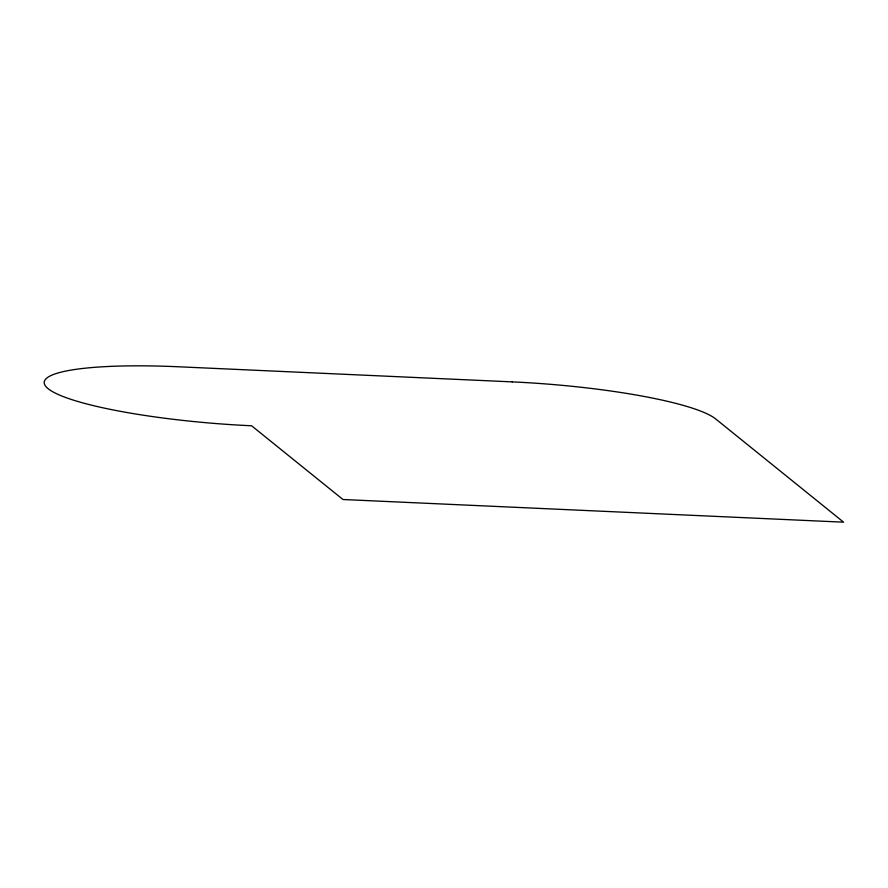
<?xml version="1.0" encoding="UTF-8"?>
<svg xmlns="http://www.w3.org/2000/svg" width="888" height="888" viewBox="0 0 888 888"><rect width="100%" height="100%" fill="white"/><g stroke="black" fill="none" stroke-linecap="round" stroke-linejoin="round"><path stroke-width="1.33" d="M512.243 381.884L178.499 366.777A171.395 27.106 4.7 0 0 48.174 388.722A171.395 27.106 4.7 0 0 251.604 425.774L342.979 499.511L843.6 522.177L715.673 418.936A171.395 27.106 4.7 0 0 512.243 381.884"/></g></svg>
